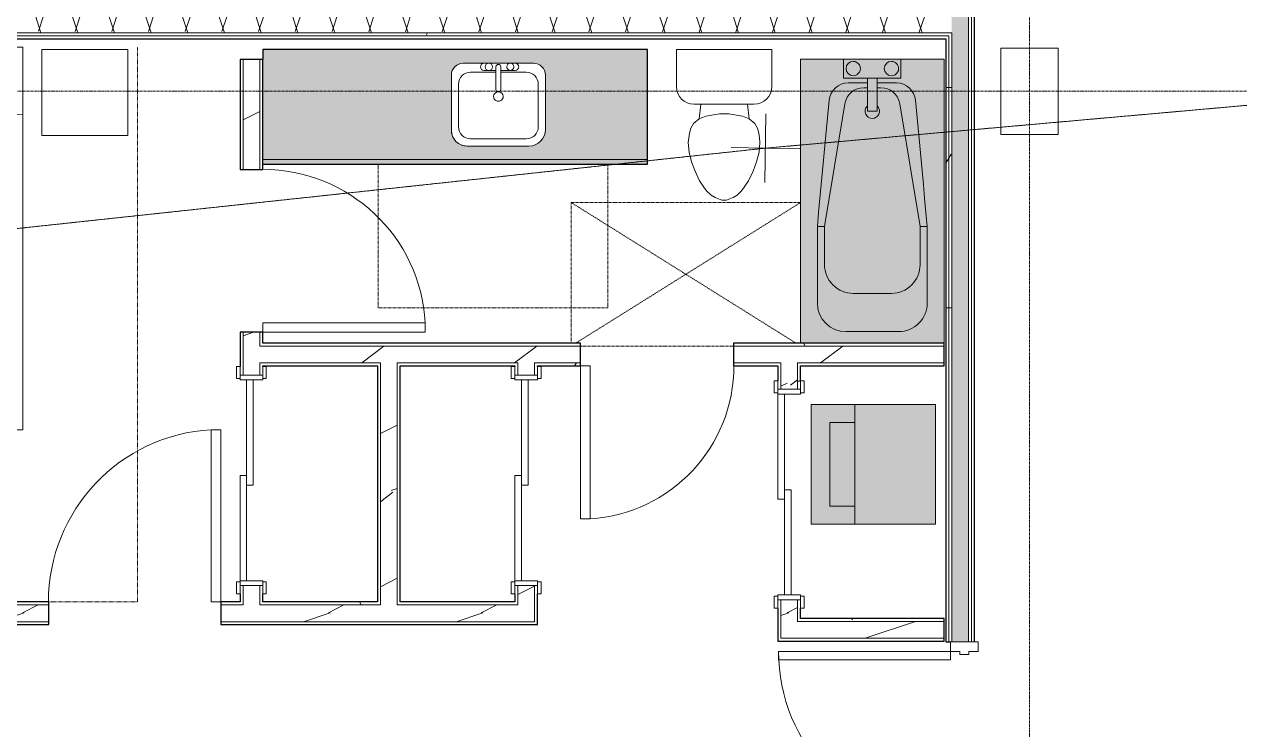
# Model space of a CAD drawing. Header units: inches. Extents: x -10205 to 13964, y -460 to 30702.
# Drawn here: x -3678.5 to -3424.2, y 11401.1 to 11548.6 of the extents above; entities that cross this region are included whole.
import ezdxf

# ---------------------------------------------------------------- set-up
doc = ezdxf.new("R2010")
doc.units = ezdxf.units.IN
doc.header["$MEASUREMENT"] = 0
for name, pattern in [('Dash 1_16_', [0.125, 0.0625, -0.0625]), ('Grid Line 1_2_', [0.875, 0.5, -0.125, 0.125, -0.125]), ('Hidden 1_8_', [0.1875, 0.125, -0.0625]), ('IMPORT-DASHED2', [0.375, 0.25, -0.125])]:
    doc.linetypes.add(name, pattern=pattern)
for name, color, linetype, lineweight in [('0-1', 7, 'Continuous', 5), ('0-4', 7, 'Continuous', 9), ('00base_6150001_dwg', 147, 'Continuous', 13), ('52', 147, 'Continuous', 13), ('A-DETL-HDLN-1', 7, 'Hidden 1_8_', 9), ('A-DOOR', 31, 'Continuous', 9), ('A-DOOR-3', 7, 'Continuous', 9), ('A-DOOR-4', 250, 'Continuous', 13), ('A-DOOR-6', 31, 'Continuous', 13), ('A-DOOR-FRAM', 31, 'Continuous', 13), ('A-DOOR-FRAM-2', 250, 'Continuous', 13), ('A-WALL', 113, 'Continuous', 9), ('A-WALL-5', 130, 'Continuous', 25), ('A-WALL-6', 7, 'Continuous', 9), ('A-WALL-PATT-3', 7, 'Continuous', 9), ('A-WALL-PATT-4', 8, 'Continuous', 9), ('A-WALL-PATT-5', 111, 'Continuous', 9), ('E_RDWY_Gravel', 1, 'IMPORT-DASHED2', 13), ('E_TOPO_DTM_Breaklines', 147, 'Continuous', 13), ('I-FURN-3', 7, 'Continuous', 9), ('I-FURN-HDLN-2', 254, 'Dash 1_16_', 9), ('I-WALL-2', 2, 'Continuous', 25), ('P-SANR-FIXT-1', 8, 'Continuous', 9), ('P-SANR-FIXT-5', 7, 'Continuous', 9), ('P-SANR-FIXT-6', 254, 'Continuous', 9), ('Q-CASE-2', 254, 'Continuous', 9), ('Q-CASE-5', 130, 'Continuous', 25), ('Q-CASE-6', 7, 'Continuous', 9), ('S-COLS', 52, 'Continuous', 9), ('S-GRID-1', 1, 'Grid Line 1_2_', 9)]:
    doc.layers.add(name, color=color, linetype=linetype, lineweight=lineweight)
pattern_1 = [(0, (0, 0), (61.44, 15.36), [2.534, -43.546, 2.534, -43.546, -245.76]), (0, (0, 0), (61.44, 15.36), [-92.16, 2.534, -89.626, 2.534, -43.546, -107.52]), (0, (0, 0), (61.44, 15.36), [-230.4, 2.534, -28.186, 2.534, -74.266]), (120, (23.04, 7.68), (-44.02215, 45.5286), [2.534, -43.546, 2.534, -43.546, -245.76]), (120, (23.04, 7.68), (-44.02215, 45.5286), [-92.16, 2.534, -89.626, 2.534, -43.546, -107.52]), (120, (23.04, 7.68), (-44.02215, 45.5286), [-230.4, 2.534, -28.186, 2.534, -74.266]), (240, (30.72, 38.4), (-17.41785, -60.8886), [2.534, -43.546, 2.534, -43.546, -245.76]), (240, (30.72, 38.4), (-17.41785, -60.8886), [-92.16, 2.534, -89.626, 2.534, -43.546, -107.52]), (240, (30.72, 38.4), (-17.41785, -60.8886), [-230.4, 2.534, -28.186, 2.534, -74.266])]
pattern_2 = [(216.87, (12.795, 31.987), (95.9612857, 63.9749714), [15.994, -143.942]), (206.565, (31.987, 22.391), (-31.986981, -31.986924), [35.763, -35.763]), (198.435, (31.987, 6.397), (-63.974746, -31.987128), [20.231, -80.922])]
pattern_3 = [(161.57, (0.96, 0.96), (-7.6802237, -0.0009796), [0, -54.643, 6.067, 0]), (18.43, (-0.96, 0.96), (-7.6802237, 0.0009796), [0, -54.643, 6.067, 0]), (108.43, (0.96, 0.96), (3.8382953, -19.2013653), [18.211, -42.499]), (71.57, (-0.96, 0.96), (3.8382953, 19.2013653), [18.211, -42.499])]

# ---------------------------------------------------------------- blocks, each defined once
blk = doc.blocks.new('Single-Flush - 32_ x 84_-1372862-SITE PLAN - CAD FILE')
at = {"layer": 'A-DOOR-3'}
blk.add_arc((16, 2.37), 32.07, 93.5759, 180, dxfattribs=at)
at = {"layer": 'A-DOOR-4'}
for p, q in [((14, 2.37), (14, 34.38)), ((16, 34.38), (14, 34.38)), ((16, 2.37), (16, 34.38)), ((16, 2.37), (14, 2.37))]:
    blk.add_line(p, q, dxfattribs=at)
blk = doc.blocks.new('Stacked Washer and Dryer - 26_x25_ - Private-1372850-SITE PLAN - CAD FILE')
at = {"layer": 'P-SANR-FIXT-1'}
blk.add_hatch(color=256, dxfattribs=at).paths.add_polyline_path([(0, -12.5), (26, -12.5), (26, 12.5), (0, 12.5)], flags=0)
at = {"layer": 'P-SANR-FIXT-5'}
for p, q in [((0, 12.5), (26, 12.5)), ((0, 12.5), (0, -12.5)), ((16.90625, -12.5), (16.90625, 12.5)), ((26, 12.5), (26, -12.5)), ((22.09375, 8.75), (16.90625, 8.75)), ((22.09375, -8.75), (22.09375, 8.75)), ((16.90625, -8.75), (22.09375, -8.75)), ((26, -12.5), (0, -12.5))]:
    blk.add_line(p, q, dxfattribs=at)
blk = doc.blocks.new('Bed-Standard - King 78_ x 80_-V46-SITE PLAN - CAD FILE')
at = {"layer": 'I-FURN-3'}
for p, q in [((49.69, 38.2), (-28.31, 38.2)), ((-28.31, 38.2), (-28.31, -41.8)), ((49.69, -41.8), (49.69, 38.2)), ((-25.31, 36.2), (-25.31, 24.2)), ((-25.31, 36.2), (46.69, 36.2)), ((46.69, 36.2), (46.69, 24.2)), ((49.69, 24.2), (-28.31, 17.63)), ((-25.31, 24.2), (46.69, 24.2)), ((-28.31, -41.8), (49.69, -41.8))]:
    blk.add_line(p, q, dxfattribs=at)
at = {"layer": 'I-FURN-HDLN-2'}
for p, q in [((-64.31, 38.2), (-64.31, -42.02)), ((73.69, -77.8), (73.69, 38.2)), ((-64.31, -46.79), (-64.31, -76.8)), ((55.13, -77.8), (73.69, -77.8))]:
    blk.add_line(p, q, dxfattribs=at)
blk = doc.blocks.new('Table-Night Stand - 18_ x 18_ x 24_-1352623-SITE PLAN - CAD FILE')
at = {"layer": 'I-FURN-3'}
for p, q in [((18.15, 18), (0.15, 18)), ((0.15, 18), (0.15, 0)), ((18.15, 0), (18.15, 18)), ((0.15, 0), (18.15, 0))]:
    blk.add_line(p, q, dxfattribs=at)
blk = doc.blocks.new('Single-Flush - 36_ x 84_-1372839-SITE PLAN - CAD FILE')
at = {"layer": 'A-DOOR-3'}
blk.add_arc((18, 2.37), 36.07, 93.1789, 180, dxfattribs=at)
at = {"layer": 'A-DOOR-4'}
for p, q in [((16, 2.37), (16, 38.39)), ((18, 38.39), (16, 38.39)), ((18, 2.37), (18, 38.39)), ((18, 2.37), (16, 2.37))]:
    blk.add_line(p, q, dxfattribs=at)
blk = doc.blocks.new('Single-Flush - 34_ x 84_-1372840-SITE PLAN - CAD FILE')
at = {"layer": 'A-DOOR-3'}
blk.add_arc((17, 2.37), 34.07, 93.3657, 180, dxfattribs=at)
at = {"layer": 'A-DOOR-4'}
for p, q in [((15, 2.37), (15, 36.38)), ((17, 36.38), (15, 36.38)), ((17, 2.37), (17, 36.38)), ((17, 2.37), (15, 2.37))]:
    blk.add_line(p, q, dxfattribs=at)
blk = doc.blocks.new('FOLDING_SLIDING CLOSET - 42_ x 80_-1372874-SITE PLAN - CAD FILE')
at = {"layer": 'A-DOOR-3'}
for p, q in [((-21.25, 3), (-23.75, 3)), ((-23.75, 3), (-23.75, 2.25)), ((-21.25, 2.25), (-21.25, 3)), ((23.75, 3), (21.25, 3)), ((21.25, 3), (21.25, 2.25)), ((23.75, 2.25), (23.75, 3)), ((-23.75, 2.25), (-21.25, 2.25)), ((21.25, 2.25), (23.75, 2.25)), ((-21.25, -2.5), (-23.75, -2.5)), ((-23.75, -2.5), (-23.75, -3.25)), ((-21.25, -3.25), (-21.25, -2.5)), ((23.75, -2.5), (21.25, -2.5)), ((21.25, -2.5), (21.25, -3.25)), ((23.75, -3.25), (23.75, -2.5)), ((-23.75, -3.25), (-21.25, -3.25)), ((21.25, -3.25), (23.75, -3.25))]:
    blk.add_line(p, q, dxfattribs=at)
at = {"layer": 'A-DOOR-4'}
for p, q in [((1, 2.25), (-21, 2.25)), ((-21, 2.25), (-21, 0.87)), ((-21, 0.87), (1, 0.87)), ((21, 0.87), (-1, 0.87)), ((-1, 0.87), (-1, -0.5)), ((1, 0.87), (1, 2.25)), ((21, -0.5), (21, 0.87)), ((-1, -0.5), (21, -0.5))]:
    blk.add_line(p, q, dxfattribs=at)
at = {"layer": 'A-DOOR-FRAM-2'}
for p, q in [((-21, 2.25), (-22, 2.25)), ((-22, 2.25), (-22, -2.5)), ((-21, -2.5), (-21, 2.25)), ((21, 2.25), (21, -2.5)), ((22, 2.25), (21, 2.25)), ((22, -2.5), (22, 2.25)), ((-22, -2.5), (-21, -2.5)), ((21, -2.5), (22, -2.5))]:
    blk.add_line(p, q, dxfattribs=at)
blk = doc.blocks.new('FOLDING_SLIDING CLOSET - 42_ x 80_-1372875-SITE PLAN - CAD FILE')
at = {"layer": 'A-DOOR-3'}
for p, q in [((-23.75, 3.25), (-21.25, 3.25)), ((-23.75, 2.5), (-23.75, 3.25)), ((-21.25, 3.25), (-21.25, 2.5)), ((21.25, 3.25), (23.75, 3.25)), ((21.25, 2.5), (21.25, 3.25)), ((23.75, 3.25), (23.75, 2.5)), ((-21.25, 2.5), (-23.75, 2.5)), ((23.75, 2.5), (21.25, 2.5)), ((-23.75, -2.25), (-21.25, -2.25)), ((-23.75, -3), (-23.75, -2.25)), ((-21.25, -2.25), (-21.25, -3)), ((21.25, -2.25), (23.75, -2.25)), ((21.25, -3), (21.25, -2.25)), ((23.75, -2.25), (23.75, -3)), ((-21.25, -3), (-23.75, -3)), ((23.75, -3), (21.25, -3))]:
    blk.add_line(p, q, dxfattribs=at)
at = {"layer": 'A-DOOR-4'}
for p, q in [((-1, 0.5), (21, 0.5)), ((-1, -0.88), (-1, 0.5)), ((21, 0.5), (21, -0.88)), ((-21, -0.88), (1, -0.88)), ((-21, -2.25), (-21, -0.88)), ((1, -2.25), (-21, -2.25)), ((21, -0.88), (-1, -0.88)), ((1, -0.88), (1, -2.25))]:
    blk.add_line(p, q, dxfattribs=at)
at = {"layer": 'A-DOOR-FRAM-2'}
for p, q in [((-22, 2.5), (-21, 2.5)), ((-22, -2.25), (-22, 2.5)), ((-21, 2.5), (-21, -2.25)), ((21, 2.5), (22, 2.5)), ((21, -2.25), (21, 2.5)), ((22, 2.5), (22, -2.25)), ((-21, -2.25), (-22, -2.25)), ((22, -2.25), (21, -2.25))]:
    blk.add_line(p, q, dxfattribs=at)
blk = doc.blocks.new('M_Sink Vanity-Square - 500 x 440mm-1372835-SITE PLAN - CAD FILE')
at = {"layer": 'P-SANR-FIXT-5'}
for p, q in [((-5.72, 10.23), (7.14, 10.23)), ((-5.72, 10.23), (7.14, 10.23)), ((-5.22, 8.73), (6.46, 8.73)), ((-9.22, -4.59), (-9.22, 6.73)), ((-9.22, -4.59), (-9.22, 6.73)), ((-7.72, -2.72), (-7.72, 6.23)), ((8.96, 6.23), (8.96, -2.72)), ((10.46, 6.91), (10.46, -4.59)), ((10.46, 6.91), (10.46, -4.59)), ((0.12, -6.33), (0.12, -1.59)), ((1.12, -6.33), (1.12, -1.59)), ((7.96, -7.09), (-6.72, -7.09)), ((7.96, -7.09), (-6.72, -7.09)), ((0.12, -5.22), (-5.22, -5.22)), ((-2.88, -5.59), (0.12, -5.59)), ((3.62, -7.09), (-2.88, -7.09)), ((6.46, -5.22), (1.12, -5.22)), ((1.12, -5.59), (3.62, -5.59))]:
    blk.add_line(p, q, dxfattribs=at)
for centre, radius, start, end in [((-5.72, 6.73), 3.5, 90, 180), ((-5.72, 6.73), 3.5, 90, 180), ((7.14, 6.91), 3.32, 0, 90), ((7.14, 6.91), 3.32, 360, 90), ((-5.22, 6.23), 2.5, 90, 180), ((6.46, 6.23), 2.5, 360, 90), ((0.62, -0.13), 1, 360, 180), ((0.62, -0.13), 1, 180, 0), ((0.62, -1.59), 0.5, 360, 180), ((-6.72, -4.59), 2.5, 180, 270), ((-6.72, -4.59), 2.5, 180, 270), ((-5.22, -2.72), 2.5, 180, 270), ((6.46, -2.72), 2.5, 270, 360), ((7.96, -4.59), 2.5, 270, 0), ((7.96, -4.59), 2.5, 270, 0), ((-2.88, -6.34), 0.75, 90, 270), ((-1.88, -6.34), 0.75, 360, 180), ((-1.88, -6.34), 0.75, 180, 0), ((0.62, -6.33), 0.5, 180, 0), ((2.62, -6.34), 0.75, 0, 180), ((2.62, -6.34), 0.75, 180, 0), ((3.62, -6.34), 0.75, 270, 90)]:
    blk.add_arc(centre, radius, start, end, dxfattribs=at)
blk = doc.blocks.new('Toilet-Domestic-3D - Toilet-Domestic-3D-V64-SITE PLAN - CAD FILE')
at = {"layer": 'P-SANR-FIXT-5'}
for p, q in [((-9.98, 19.48), (9.98, 19.48)), ((-9.98, 11.75), (-9.98, 19.48)), ((9.98, 19.48), (9.98, 11.75)), ((6.25, 8.02), (-6.25, 8.02)), ((-4.86, 8.02), (-5.21, 5)), ((4.86, 8.02), (5.21, 5)), ((-3.84, 5.5), (-5.21, 5)), ((-1, 6), (-3.84, 5.5)), ((1, 6), (-1, 6)), ((3.84, 5.5), (1, 6)), ((5.21, 5), (3.84, 5.5)), ((-6.97, 3), (-7.24, 2)), ((-6.4, 4), (-6.97, 3)), ((-5.21, 5), (-6.4, 4)), ((6.4, 4), (5.21, 5)), ((6.97, 3), (6.4, 4)), ((7.24, 2), (6.97, 3)), ((-7.41, 1), (-7.5, 0)), ((-7.24, 2), (-7.41, 1)), ((7.41, 1), (7.24, 2)), ((7.5, 0), (7.41, 1)), ((-7.5, 0), (-7.33, -1.99)), ((-7.33, -1.99), (-6.79, -4)), ((6.79, -4), (7.33, -1.99)), ((7.33, -1.99), (7.5, 0)), ((-6.79, -4), (-6.06, -6)), ((6.06, -6), (6.79, -4)), ((-6.06, -6), (-5.13, -8)), ((5.13, -8), (6.06, -6)), ((-5.13, -8), (-3.74, -10)), ((-3.74, -10), (-2.74, -11)), ((2.74, -11), (3.74, -10)), ((3.74, -10), (5.13, -8)), ((-2.74, -11), (-1.87, -11.5)), ((-1.87, -11.5), (-0.5, -12)), ((-0.5, -12), (0.5, -12)), ((0.5, -12), (1.87, -11.5)), ((1.87, -11.5), (2.74, -11))]:
    blk.add_line(p, q, dxfattribs=at)
for centre, start, end in [((-6.25, 11.75), 180, 270), ((6.25, 11.75), 270, 360)]:
    blk.add_arc(centre, 3.73, start, end, dxfattribs=at)
blk = doc.blocks.new('OD_CW_Base Cabinet - OD_CW_Base Cabinet-V65-SITE PLAN - CAD FILE')
at = {"layer": 'Q-CASE-2'}
h = blk.add_hatch(color=256, dxfattribs=at)
h.paths.add_polyline_path([(46.32, 1), (81.26, 1), (81.26, 24), (0.74, 24), (0.74, 1), (44.35, 1)], flags=0)
h.paths.add_polyline_path([(54.01, 3.8), (43.52, 3.8), (42.66, 3.92), (41.86, 4.25), (41.17, 4.77), (40.64, 5.46), (40.31, 6.26), (40.2, 7.12), (40.28, 19.27), (40.53, 19.88), (40.93, 20.39), (41.45, 20.79), (42.05, 21.04), (42.7, 21.13), (58.03, 21.04), (58.63, 20.79), (59.15, 20.39), (59.55, 19.88), (59.8, 19.27), (59.88, 18.63), (59.88, 7.3), (59.76, 6.4), (59.41, 5.55), (58.86, 4.83), (58.13, 4.27), (57.29, 3.92), (56.38, 3.8)], flags=0)
blk.add_hatch(color=256, dxfattribs=at).paths.add_polyline_path([(4.34, 0), (81.26, 0), (81.26, 1), (0.74, 1), (0.74, 0)], flags=0)
at = {"layer": 'Q-CASE-5'}
for p, q in [((81.26, 24), (0.74, 24)), ((0.74, 24), (0.74, 21.89)), ((81.26, 0), (81.26, 24)), ((0.74, 0), (81.26, 0))]:
    blk.add_line(p, q, dxfattribs=at)
at = {"layer": 'Q-CASE-6'}
for p, q in [((0.74, 21.89), (0.74, 24)), ((0.74, 24), (81.26, 24)), ((81.26, 24), (81.26, 1)), ((0.74, 1), (81.26, 1)), ((81.26, 1), (0.74, 1)), ((81.26, 0), (0.74, 0)), ((81.26, 1), (81.26, 0))]:
    blk.add_line(p, q, dxfattribs=at)
blk = doc.blocks.new('Bath Tub - Maestro - 60_x30_-V66-SITE PLAN - CAD FILE')
at = {"layer": 'P-SANR-FIXT-6'}
for points in [[(59.38, 1.38), (59.38, 30), (0, 30), (0, 21), (4, 21), (4, 16), (5, 16), (5.06, 20.74), (5.21, 21.33), (5.48, 21.94), (5.83, 22.49), (6.27, 22.97), (6.79, 23.38), (7.36, 23.69), (7.98, 23.91), (9.35, 24.09), (35.5, 26.5), (51, 26.5), (52.55, 26.3), (54, 25.7), (55.24, 24.74), (56.3, 23.25), (56.84, 21.73), (57, 20.5), (57, 9.5), (56.91, 8.46), (56.64, 7.45), (56.2, 6.5), (55.6, 5.64), (54.86, 4.9), (54, 4.3), (53.05, 3.86), (52.04, 3.59), (51, 3.5), (35, 3.5), (7.98, 6.09), (7.36, 6.31), (6.79, 6.62), (6.27, 7.03), (5.83, 7.51), (5.48, 8.06), (5.21, 8.67), (5.05, 9.3), (5, 9.96), (5, 14), (4, 13.96), (4, 9), (0, 9), (0, 0), (59.38, 0.09), (59.38, 1.07)], [(35, 25), (35, 26.5), (8.63, 24.03), (9.35, 20.74), (34.79, 24.97)], [(51, 26.5), (35, 26.5), (35, 25), (43, 25), (49.91, 26.3)], [(57, 20.5), (56.8, 22.05), (56.2, 23.5), (55.24, 24.74), (54, 25.7), (52.55, 26.3), (51, 26.5), (43, 25), (44.55, 24.8), (46, 24.2), (47.24, 23.24), (48.31, 21.73), (48.8, 20.5), (49, 19), (56.8, 20.46)], [(9.35, 20.74), (8.63, 24.03), (7.98, 23.91), (7.35, 23.69), (6.74, 23.34), (6.27, 22.97), (5.72, 22.32), (5.48, 21.94), (5.1, 20.9), (5.05, 20.7), (5.05, 19.87), (6, 16.8), (6.24, 18.17), (6.98, 19.41), (8.2, 20.34), (9.22, 20.7)], [(49, 11), (49, 19), (48.8, 20.55), (48.16, 22.05), (47.03, 23.4), (46, 24.2), (44.55, 24.8), (43, 25), (34.79, 24.97), (9.22, 20.7), (8.03, 20.28), (6.82, 19.17), (6.24, 18.17), (6, 16.8), (6, 16), (10.94, 16), (10.94, 14), (6, 14), (6, 13.2), (6.24, 11.83), (6.98, 10.59), (8.03, 9.72), (9.35, 9.26), (35.5, 5), (43, 5), (44.55, 5.2), (46.03, 5.83), (47.28, 6.81), (48.2, 8), (48.8, 9.5), (48.9, 10.25)], [(57, 20.5), (49, 19), (49, 11), (57, 9.5), (57, 19.75)], [(10.94, 16), (4, 16), (4, 14), (10.94, 14)], [(9.35, 9.26), (8.03, 9.72), (6.95, 10.62), (6.24, 11.83), (6, 13.2), (5, 9.96), (5.05, 9.3), (5.24, 8.6), (5.72, 7.68), (5.87, 7.47), (6.33, 6.98), (6.79, 6.62), (7.36, 6.31), (8, 6.08), (8.63, 5.97), (9.22, 8.67)], [(57, 9.5), (49, 11), (48.8, 9.45), (48.12, 7.9), (47.24, 6.76), (46, 5.8), (44.55, 5.2), (43.07, 4.99), (51, 3.5), (52.04, 3.59), (53.05, 3.86), (54, 4.3), (54.95, 5), (55.72, 5.83), (56.34, 6.81), (56.76, 7.9), (56.93, 8.66)], [(35, 4.91), (35, 5), (9.35, 9.26), (8.63, 5.97), (35, 3.5), (35, 4.87)], [(51, 3.5), (43, 5), (35, 5), (35, 3.5), (49, 3.5)]]:
    blk.add_hatch(color=256, dxfattribs=at).paths.add_polyline_path(points, flags=0)
h = blk.add_hatch(color=256, dxfattribs=at)
h.paths.add_polyline_path([(4, 17.55), (4, 21), (0, 21), (0, 9), (4, 9), (4, 17.5)], flags=0)
h.paths.add_polyline_path([(3.5, 19), (3.33, 18.33), (3.3, 18.25), (3.02, 17.91), (2.75, 17.7), (2.39, 17.55), (2, 17.5), (1.61, 17.55), (1.25, 17.7), (0.94, 17.94), (0.7, 18.25), (0.55, 18.61), (0.5, 19), (0.55, 19.39), (0.7, 19.75), (0.94, 20.06), (1.25, 20.3), (1.61, 20.45), (2.02, 20.5), (2.39, 20.45), (2.75, 20.3), (3.06, 20.06), (3.3, 19.75), (3.45, 19.39)], flags=0)
h.paths.add_polyline_path([(3.5, 11), (3.45, 10.61), (3.3, 10.25), (3.06, 9.94), (2.75, 9.7), (2.39, 9.55), (2, 9.5), (1.61, 9.55), (1.25, 9.7), (0.94, 9.94), (0.7, 10.25), (0.55, 10.61), (0.5, 11), (0.55, 11.39), (0.7, 11.75), (0.94, 12.06), (1.25, 12.3), (1.61, 12.45), (2.02, 12.5), (2.39, 12.45), (2.75, 12.3), (3.06, 12.06), (3.33, 11.67), (3.45, 11.39)], flags=0)
h = blk.add_hatch(color=256, dxfattribs=at)
h.paths.add_polyline_path([(3.5, 19), (3.45, 19.39), (3.3, 19.75), (3.06, 20.06), (2.75, 20.3), (2.38, 20.45), (2, 20.5), (1.61, 20.45), (1.25, 20.3), (0.94, 20.06), (0.7, 19.75), (0.55, 19.39), (0.5, 19), (0.55, 18.61), (0.7, 18.25), (0.94, 17.94), (1.25, 17.7), (1.61, 17.55), (2.02, 17.5), (2.39, 17.55), (3.02, 17.91), (3.06, 17.94), (3.33, 18.33), (3.45, 18.61)], flags=0)
h.paths.add_polyline_path([(3.5, 11), (3.33, 11.67), (3.3, 11.75), (3.06, 12.06), (2.75, 12.3), (2.39, 12.45), (2, 12.5), (1.61, 12.45), (1.25, 12.3), (0.94, 12.06), (0.7, 11.75), (0.55, 11.39), (0.5, 11), (0.55, 10.61), (0.7, 10.25), (0.94, 9.94), (1.25, 9.7), (1.61, 9.55), (2.02, 9.5), (2.39, 9.55), (2.75, 9.7), (3.06, 9.94), (3.3, 10.25), (3.45, 10.61)], flags=0)
h = blk.add_hatch(color=256, dxfattribs=at)
h.paths.add_polyline_path([(6, 16), (5.92, 17.06), (5, 20.04), (5.05, 16), (5.76, 16)], flags=0)
h.paths.add_polyline_path([(6, 14), (5, 14), (5.05, 10.13), (6, 13.2)], flags=0)
at = {"layer": 'P-SANR-FIXT-5'}
for p, q in [((59.38, 30), (0, 30)), ((0, 30), (0, 21)), ((35, 26.5), (51, 26.5)), ((35, 26.5), (35, 25)), ((35, 25), (9.35, 20.74)), ((43, 25), (35, 25)), ((4, 21), (0, 21)), ((0, 21), (0, 9)), ((4, 16), (4, 21)), ((57, 20.5), (57, 9.5)), ((5, 16), (5, 20.04)), ((49, 11), (49, 19)), ((4, 14), (4, 16)), ((4, 16), (10.94, 16)), ((6, 16.8), (6, 16)), ((10.94, 14), (10.94, 16)), ((4, 9), (4, 14)), ((10.94, 14), (4, 14)), ((5, 9.96), (5, 14)), ((6, 14), (6, 13.2)), ((0, 9), (0, 0)), ((0, 9), (4, 9)), ((9.35, 9.26), (35, 5)), ((35, 3.5), (35, 5)), ((35, 5), (43, 5)), ((51, 3.5), (35, 3.5)), ((0, 0), (59.38, 0))]:
    blk.add_line(p, q, dxfattribs=at)
at = {"layer": 'P-SANR-FIXT-5', "flags": 128}
for points in [[(8.63, 24.03), (11.56, 24.3), (14.49, 24.58), (17.42, 24.85), (20.35, 25.13), (23.28, 25.4), (26.21, 25.68), (29.14, 25.95), (32.07, 26.23), (35, 26.5)], [(35, 3.5), (32.07, 3.77), (29.14, 4.05), (26.21, 4.32), (23.28, 4.6), (20.35, 4.87), (17.42, 5.15), (14.49, 5.42), (11.56, 5.7), (8.63, 5.97)]]:
    blk.add_lwpolyline(points, dxfattribs=at)
at = {"layer": 'P-SANR-FIXT-5'}
for centre, radius, start, end in [((51, 20.5), 6, 360, 90), ((9, 20.04), 4, 95.3558, 180), ((43, 19), 6, 360, 90), ((2, 19), 1.5, 360, 180), ((10, 16.8), 4, 99.4223, 180), ((2, 19), 1.5, 180, 360), ((10.94, 15), 1.5, 360, 135), ((10, 13.2), 4, 180, 260.5777), ((10.94, 15), 1.5, 225, 360), ((2, 11), 1.5, 360, 180), ((2, 11), 1.5, 180, 360), ((43, 11), 6, 270, 0), ((9, 9.96), 4, 180, 264.6442), ((51, 9.5), 6, 270, 360)]:
    blk.add_arc(centre, radius, start, end, dxfattribs=at)
blk = doc.blocks.new('1750 Ox - Unit Layouts_rvt-1-SITE PLAN - CAD FILE')
at = {"layer": 'A-WALL-PATT-3'}
h = blk.add_hatch(dxfattribs=at)
h.set_pattern_fill('FP_2', color=256, style=0, pattern_type=2)
h.set_pattern_definition(pattern_1)
h.paths.add_polyline_path([(-3628.62, 11481.34), (-3562.12, 11481.34), (-3562.12, 11481.96), (-3628.62, 11481.96)], flags=0)
h.paths.add_polyline_path([(-3520.22, 11481.34), (-3486.1, 11481.34), (-3486.19, 11481.96), (-3530.12, 11481.96), (-3530.12, 11481.34), (-3521.16, 11481.34)], flags=0)
h = blk.add_hatch(dxfattribs=at)
h.set_pattern_fill('FP_2', color=256, style=0, pattern_type=2)
h.set_pattern_definition(pattern_1)
h.paths.add_polyline_path([(-3628.62, 11477.21), (-3603.99, 11477.21), (-3603.99, 11477.84), (-3628.62, 11477.84)], flags=0)
h.paths.add_polyline_path([(-3562.12, 11477.21), (-3562.12, 11477.84), (-3571.74, 11477.84), (-3571.74, 11477.21), (-3571.12, 11477.21)], flags=0)
h.paths.add_polyline_path([(-3600.49, 11477.21), (-3575.24, 11477.21), (-3575.24, 11477.84), (-3600.49, 11477.84), (-3600.49, 11477.34)], flags=0)
h.paths.add_polyline_path([(-3530.12, 11477.21), (-3520.22, 11477.21), (-3520.22, 11477.84), (-3530.12, 11477.84)], flags=0)
h.paths.add_polyline_path([(-3487.87, 11477.21), (-3486.1, 11477.21), (-3486.1, 11477.84), (-3516.72, 11477.84), (-3516.72, 11477.21), (-3489.6, 11477.21)], flags=0)
h = blk.add_hatch(dxfattribs=at)
h.set_pattern_fill('FP_2', color=256, style=0, pattern_type=2)
h.set_pattern_definition(pattern_1)
h.paths.add_polyline_path([(-3516.72, 11424.36), (-3516.1, 11424.36), (-3516.1, 11428.29), (-3516.72, 11428.29), (-3516.72, 11426.54)], flags=0)
h.paths.add_polyline_path([(-3516.72, 11472.29), (-3516.1, 11472.29), (-3516.1, 11477.21), (-3516.72, 11477.21), (-3516.72, 11474.04)], flags=0)
h = blk.add_hatch(dxfattribs=at)
h.set_pattern_fill('FP_2', color=256, style=0, pattern_type=2)
h.set_pattern_definition(pattern_1)
h.paths.add_polyline_path([(-3690.3, 11427.21), (-3673.37, 11427.21), (-3673.37, 11427.84), (-3792.72, 11427.84), (-3792.72, 11427.21), (-3728.87, 11427.21)], flags=0)
h.paths.add_polyline_path([(-3796.22, 11427.21), (-3796.22, 11427.84), (-3822.1, 11427.84), (-3822.1, 11427.21), (-3797.85, 11427.21)], flags=0)
h.paths.add_polyline_path([(-3633.37, 11427.21), (-3633.37, 11427.84), (-3637.37, 11427.84), (-3637.37, 11427.21)], flags=0)
h = blk.add_hatch(dxfattribs=at)
h.set_pattern_fill('FP_2', color=256, style=0, pattern_type=2)
h.set_pattern_definition(pattern_1)
h.paths.add_polyline_path([(-3629.24, 11427.21), (-3603.99, 11427.21), (-3603.99, 11427.84), (-3629.24, 11427.84)], flags=0)
h.paths.add_polyline_path([(-3590.51, 11427.21), (-3575.87, 11427.21), (-3575.87, 11427.84), (-3600.49, 11427.84), (-3600.49, 11427.21), (-3599.87, 11427.21)], flags=0)
h = blk.add_hatch(dxfattribs=at)
h.set_pattern_fill('FP_2', color=256, style=0, pattern_type=2)
h.set_pattern_definition(pattern_1)
h.paths.add_polyline_path([(-3637.37, 11423.09), (-3633.37, 11423.09), (-3633.37, 11423.71), (-3637.37, 11423.71), (-3637.37, 11423.15)], flags=0)
h.paths.add_polyline_path([(-3797.85, 11423.09), (-3673.37, 11423.09), (-3673.37, 11423.71), (-3822.1, 11423.71), (-3822.1, 11423.09)], flags=0)
h = blk.add_hatch(dxfattribs=at)
h.set_pattern_fill('FP_2', color=256, style=0, pattern_type=2)
h.set_pattern_definition(pattern_1)
h.paths.add_polyline_path([(-3494.37, 11423.74), (-3486.1, 11423.74), (-3486.1, 11424.36), (-3516.72, 11424.36), (-3516.72, 11423.74), (-3513.87, 11423.74)], flags=0)
at = {"layer": 'A-WALL-PATT-4'}
h = blk.add_hatch(dxfattribs=at)
h.set_pattern_fill('FP_4', color=256, style=0, pattern_type=2)
h.set_pattern_definition(pattern_2)
h.paths.add_polyline_path([(-3630.62, 11427.21), (-3629.24, 11427.21), (-3629.24, 11431.28), (-3632.74, 11431.28), (-3632.74, 11427.21), (-3631.99, 11427.21)], flags=0)
h.paths.add_polyline_path([(-3630.62, 11475.28), (-3629.24, 11475.28), (-3629.24, 11484.21), (-3632.74, 11484.21), (-3632.74, 11475.28), (-3631.99, 11475.28)], flags=0)
h.paths.add_polyline_path([(-3632.74, 11518.21), (-3629.24, 11518.21), (-3629.24, 11541.23), (-3632.74, 11541.23)], flags=0)
h = blk.add_hatch(dxfattribs=at)
h.set_pattern_fill('FP_4', color=256, style=0, pattern_type=2)
h.set_pattern_definition(pattern_2)
h.paths.add_polyline_path([(-3629.24, 11477.84), (-3562.12, 11477.84), (-3562.12, 11481.34), (-3629.24, 11481.33)], flags=0)
h.paths.add_polyline_path([(-3512.6, 11477.84), (-3486.1, 11477.84), (-3486.1, 11481.34), (-3530.12, 11481.34), (-3530.12, 11477.84), (-3513.87, 11477.84)], flags=0)
h = blk.add_hatch(dxfattribs=at)
h.set_pattern_fill('FP_4', color=256, style=0, pattern_type=2)
h.set_pattern_definition(pattern_2)
h.paths.add_polyline_path([(-3603.99, 11427.21), (-3600.49, 11427.21), (-3600.49, 11477.84), (-3603.99, 11477.84), (-3603.99, 11427.71)], flags=0)
h = blk.add_hatch(dxfattribs=at)
h.set_pattern_fill('FP_4', color=256, style=0, pattern_type=2)
h.set_pattern_definition(pattern_2)
h.paths.add_polyline_path([(-3571.74, 11423.71), (-3571.74, 11431.28), (-3575.24, 11431.28), (-3575.24, 11423.71)], flags=0)
h.paths.add_polyline_path([(-3571.74, 11475.28), (-3571.74, 11477.84), (-3575.24, 11477.84), (-3575.24, 11475.28), (-3573.12, 11475.28)], flags=0)
h = blk.add_hatch(dxfattribs=at)
h.set_pattern_fill('FP_4', color=256, style=0, pattern_type=2)
h.set_pattern_definition(pattern_2)
h.paths.add_polyline_path([(-3520.22, 11423.74), (-3516.72, 11423.74), (-3516.72, 11428.29), (-3520.22, 11428.29), (-3520.22, 11424.36)], flags=0)
h.paths.add_polyline_path([(-3520.22, 11472.29), (-3516.72, 11472.29), (-3516.72, 11477.84), (-3520.22, 11477.84), (-3520.22, 11477.21)], flags=0)
h = blk.add_hatch(dxfattribs=at)
h.set_pattern_fill('FP_4', color=256, style=0, pattern_type=2)
h.set_pattern_definition(pattern_2)
h.paths.add_polyline_path([(-3690.3, 11423.71), (-3673.37, 11423.71), (-3673.37, 11427.21), (-3822.1, 11427.21), (-3822.1, 11423.71), (-3728.87, 11423.71)], flags=0)
h.paths.add_polyline_path([(-3632.74, 11423.71), (-3632.74, 11427.21), (-3637.37, 11427.21), (-3637.37, 11423.71), (-3633.37, 11423.71)], flags=0)
h = blk.add_hatch(dxfattribs=at)
h.set_pattern_fill('FP_4', color=256, style=0, pattern_type=2)
h.set_pattern_definition(pattern_2)
h.paths.add_polyline_path([(-3632.74, 11423.71), (-3575.24, 11423.71), (-3575.24, 11427.21), (-3632.74, 11427.21), (-3632.74, 11427.13)], flags=0)
h = blk.add_hatch(dxfattribs=at)
h.set_pattern_fill('FP_4', color=256, style=0, pattern_type=2)
h.set_pattern_definition(pattern_2)
h.paths.add_polyline_path([(-3494.37, 11420.24), (-3486.1, 11420.24), (-3486.1, 11423.74), (-3520.22, 11423.74), (-3520.22, 11420.24), (-3513.87, 11420.24)], flags=0)
at = {"layer": 'A-DETL-HDLN-1'}
for p, q in [((-3604.44, 11489.34), (-3604.44, 11519.34)), ((-3556.44, 11519.34), (-3556.44, 11489.34)), ((-3564.1, 11511.34), (-3516.1, 11511.34)), ((-3564.1, 11481.96), (-3564.1, 11511.34)), ((-3564.1, 11511.34), (-3517.1, 11481.96)), ((-3516.1, 11511.34), (-3563.11, 11481.96)), ((-3556.44, 11489.34), (-3604.44, 11489.34)), ((-3530.12, 11481.34), (-3562.12, 11481.34))]:
    blk.add_line(p, q, dxfattribs=at)
at = {"layer": 'A-WALL-5'}
for p, q in [((-3628.62, 11541.23), (-3633.37, 11541.23)), ((-3633.37, 11541.23), (-3633.37, 11518.21)), ((-3628.62, 11518.21), (-3628.62, 11541.23)), ((-3633.37, 11518.21), (-3628.62, 11518.21)), ((-3628.62, 11484.21), (-3633.37, 11484.21)), ((-3633.37, 11484.21), (-3633.37, 11477.03)), ((-3628.62, 11481.96), (-3628.62, 11484.21)), ((-3562.12, 11481.96), (-3628.62, 11481.96)), ((-3562.12, 11477.21), (-3562.12, 11481.96)), ((-3486.1, 11481.96), (-3530.12, 11481.96)), ((-3530.12, 11481.96), (-3530.12, 11477.21)), ((-3486.1, 11477.21), (-3486.1, 11481.96)), ((-3628.62, 11477.21), (-3604.62, 11477.21)), ((-3628.62, 11477.03), (-3628.62, 11477.21)), ((-3604.62, 11477.21), (-3604.62, 11427.84)), ((-3599.87, 11477.21), (-3575.87, 11477.21)), ((-3599.87, 11427.84), (-3599.87, 11477.21)), ((-3575.87, 11477.21), (-3575.87, 11477.03)), ((-3571.12, 11477.03), (-3571.12, 11477.21)), ((-3571.12, 11477.21), (-3562.12, 11477.21)), ((-3530.12, 11477.21), (-3520.85, 11477.21)), ((-3520.85, 11477.21), (-3520.85, 11474.04)), ((-3516.1, 11477.21), (-3486.1, 11477.21)), ((-3516.1, 11474.04), (-3516.1, 11477.21)), ((-3633.37, 11429.53), (-3633.37, 11427.84)), ((-3628.62, 11427.84), (-3628.62, 11429.53)), ((-3575.87, 11429.53), (-3575.87, 11427.84)), ((-3571.12, 11423.09), (-3571.12, 11429.53)), ((-3673.37, 11427.84), (-3792.1, 11427.84)), ((-3673.37, 11423.09), (-3673.37, 11427.84)), ((-3633.37, 11427.84), (-3637.37, 11427.84)), ((-3637.37, 11427.84), (-3637.37, 11423.09)), ((-3604.62, 11427.84), (-3628.62, 11427.84)), ((-3575.87, 11427.84), (-3599.87, 11427.84)), ((-3520.85, 11426.54), (-3520.85, 11424.36)), ((-3516.1, 11424.36), (-3516.1, 11426.54)), ((-3520.85, 11424.36), (-3520.85, 11420.24)), ((-3486.1, 11424.36), (-3516.1, 11424.36)), ((-3486.1, 11419.61), (-3486.1, 11424.36)), ((-3822.1, 11423.09), (-3673.37, 11423.09)), ((-3637.37, 11423.09), (-3633.37, 11423.09)), ((-3633.37, 11423.09), (-3575.87, 11423.09)), ((-3575.87, 11423.09), (-3571.74, 11423.09)), ((-3571.74, 11423.09), (-3571.12, 11423.09)), ((-3520.85, 11420.24), (-3520.85, 11419.61)), ((-3520.85, 11419.61), (-3486.1, 11419.61))]:
    blk.add_line(p, q, dxfattribs=at)
at = {"layer": 'A-WALL-6'}
for p, q in [((-3632.74, 11541.23), (-3632.74, 11518.21)), ((-3629.24, 11541.23), (-3629.24, 11518.21)), ((-3632.74, 11484.21), (-3632.74, 11475.28)), ((-3629.24, 11484.21), (-3629.24, 11481.34)), ((-3629.24, 11481.34), (-3628.62, 11481.34)), ((-3628.62, 11481.34), (-3562.12, 11481.34)), ((-3530.12, 11481.34), (-3486.1, 11481.34)), ((-3629.24, 11477.84), (-3628.62, 11477.84)), ((-3629.24, 11477.84), (-3629.24, 11475.28)), ((-3628.62, 11477.84), (-3603.99, 11477.84)), ((-3603.99, 11477.21), (-3603.99, 11477.84)), ((-3603.99, 11477.21), (-3603.99, 11427.84)), ((-3600.49, 11477.84), (-3575.24, 11477.84)), ((-3600.49, 11477.21), (-3600.49, 11477.84)), ((-3600.49, 11477.21), (-3600.49, 11427.84)), ((-3575.24, 11477.21), (-3575.24, 11477.84)), ((-3575.24, 11475.28), (-3575.24, 11477.21)), ((-3571.74, 11477.21), (-3571.74, 11477.84)), ((-3571.74, 11477.84), (-3562.12, 11477.84)), ((-3571.74, 11475.28), (-3571.74, 11477.21)), ((-3530.12, 11477.84), (-3520.22, 11477.84)), ((-3520.22, 11477.21), (-3520.22, 11477.84)), ((-3520.22, 11472.29), (-3520.22, 11477.21)), ((-3516.72, 11477.84), (-3486.1, 11477.84)), ((-3516.72, 11477.21), (-3516.72, 11477.84)), ((-3516.72, 11472.29), (-3516.72, 11477.21)), ((-3632.74, 11431.28), (-3632.74, 11427.84)), ((-3629.24, 11431.28), (-3629.24, 11427.84)), ((-3575.24, 11427.21), (-3575.24, 11431.28)), ((-3571.74, 11423.71), (-3571.74, 11431.28)), ((-3520.22, 11424.36), (-3520.22, 11428.29)), ((-3516.72, 11424.36), (-3516.72, 11428.29)), ((-3673.37, 11427.21), (-3792.72, 11427.21)), ((-3633.37, 11427.21), (-3637.37, 11427.21)), ((-3633.37, 11427.21), (-3632.74, 11427.21)), ((-3632.74, 11427.21), (-3632.74, 11427.84)), ((-3629.24, 11427.21), (-3629.24, 11427.84)), ((-3603.99, 11427.21), (-3629.24, 11427.21)), ((-3603.99, 11427.84), (-3603.99, 11427.21)), ((-3600.49, 11427.84), (-3600.49, 11427.21)), ((-3575.87, 11427.21), (-3600.49, 11427.21)), ((-3575.24, 11427.21), (-3575.87, 11427.21)), ((-3673.37, 11423.71), (-3822.1, 11423.71)), ((-3633.37, 11423.71), (-3637.37, 11423.71)), ((-3633.37, 11423.71), (-3632.74, 11423.71)), ((-3575.87, 11423.71), (-3632.74, 11423.71)), ((-3575.24, 11423.71), (-3575.87, 11423.71)), ((-3571.74, 11423.71), (-3575.24, 11423.71)), ((-3520.22, 11423.74), (-3520.22, 11424.36)), ((-3520.22, 11420.24), (-3520.22, 11423.74)), ((-3516.72, 11423.74), (-3516.72, 11424.36)), ((-3516.72, 11423.74), (-3486.1, 11423.74)), ((-3520.22, 11420.24), (-3486.1, 11420.24))]:
    blk.add_line(p, q, dxfattribs=at)
at = {"layer": '0-4'}
for name, p in [('Bed-Standard - King 78_ x 80_-V46-SITE PLAN - CAD FILE', (-3728.5, 11505.63)), ('Table-Night Stand - 18_ x 18_ x 24_-1352623-SITE PLAN - CAD FILE', (-3674.96, 11525.34)), ('OD_CW_Base Cabinet - OD_CW_Base Cabinet-V65-SITE PLAN - CAD FILE', (-3629.36, 11519.34)), ('Toilet-Domestic-3D - Toilet-Domestic-3D-V64-SITE PLAN - CAD FILE', (-3532.1, 11523.86)), ('Single-Flush - 36_ x 84_-1372839-SITE PLAN - CAD FILE', (-3655.37, 11425.46))]:
    blk.add_blockref(name, p, dxfattribs=at)
for name, p, rotation in [('M_Sink Vanity-Square - 500 x 440mm-1372835-SITE PLAN - CAD FILE', (-3578.7, 11533.37), 180), ('Bath Tub - Maestro - 60_x30_-V66-SITE PLAN - CAD FILE', (-3516.1, 11541.34), 270.0000000000051), ('Single-Flush - 34_ x 84_-1372840-SITE PLAN - CAD FILE', (-3630.99, 11501.21), 269.9999999999995), ('FOLDING_SLIDING CLOSET - 42_ x 80_-1372874-SITE PLAN - CAD FILE', (-3631.12, 11453.28), 89.99999999999947), ('FOLDING_SLIDING CLOSET - 42_ x 80_-1372874-SITE PLAN - CAD FILE', (-3573.62, 11453.28), 90.00000000000017), ('Single-Flush - 32_ x 84_-1372862-SITE PLAN - CAD FILE', (-3546.12, 11479.59), 180), ('FOLDING_SLIDING CLOSET - 42_ x 80_-1372875-SITE PLAN - CAD FILE', (-3518.6, 11450.29), 270.0000000000002), ('Stacked Washer and Dryer - 26_x25_ - Private-1372850-SITE PLAN - CAD FILE', (-3487.87, 11456.59), 180)]:
    blk.add_blockref(name, p, dxfattribs=dict(at, rotation=rotation))
blk = doc.blocks.new('Concrete-Rectangular-Column - ONE-V2-SITE PLAN - CAD FILE')
at = {"layer": 'S-COLS'}
for p, q in [((-6, 9), (6, 9)), ((-6, -9), (-6, 9)), ((6, 9), (6, -9)), ((6, -9), (-6, -9))]:
    blk.add_line(p, q, dxfattribs=at)
blk = doc.blocks.new('HOLLOW METAL - UNIT DOOR-1759144-SITE PLAN - CAD FILE')
at = {"layer": 'A-DOOR'}
blk.add_arc((18, 2.25), 36, 90, 180, dxfattribs=at)
at = {"layer": 'A-DOOR-6'}
for p, q in [((18, 38.25), (16.25, 38.25)), ((16.25, 38.25), (16.25, 2.25)), ((18, 2.25), (18, 38.25)), ((16.25, 2.25), (18, 2.25))]:
    blk.add_line(p, q, dxfattribs=at)
at = {"layer": 'A-DOOR-FRAM'}
for p, q in [((-18, 2.25), (-20, 2.25)), ((-20, 2.25), (-20, -3.5)), ((-18, 0.3125), (-18, 2.25)), ((-17.375, 0.3125), (-18, 0.3125)), ((-17.375, -1.5625), (-17.375, 0.3125)), ((18, 0.3125), (17.375, 0.3125)), ((17.375, 0.3125), (17.375, -1.5625)), ((18, 2.25), (18, 0.3125)), ((20, 2.25), (18, 2.25)), ((20, -3.5), (20, 2.25)), ((-18, -3.5), (-18, -1.5625)), ((-18, -1.5625), (-17.375, -1.5625)), ((17.375, -1.5625), (18, -1.5625)), ((18, -1.5625), (18, -3.5)), ((-20, -3.5), (-18, -3.5)), ((18, -3.5), (20, -3.5))]:
    blk.add_line(p, q, dxfattribs=at)
blk = doc.blocks.new('00base_6150001_dwg-1748108-SITE PLAN - CAD FILE')
at = {"layer": '52'}
for p, q in [((4040117.89, 3369271.35), (4040117.89, 3369285.75)), ((4040110.69, 3369278.55), (4040125.09, 3369278.55))]:
    blk.add_line(p, q, dxfattribs=at)
at = {"layer": 'E_RDWY_Gravel', "flags": 128}
blk.add_lwpolyline([(4039990.89, 3369958.73), (4040046.07, 3369899.93), (4040080.92, 3369811.39), (4040085.92, 3369535.95), (4040117.89, 3369278.55), (4040147.03, 3369002.78), (4040184.18, 3368716.75), (4040224.43, 3368406.23), (4040249.84, 3368113.23), (4040243.62, 3367854.49), (4040311.22, 3367688.65), (4040336.66, 3367671.26)], dxfattribs=at)
at = {"layer": 'E_TOPO_DTM_Breaklines', "flags": 128}
blk.add_lwpolyline([(4039990.89, 3369958.73), (4040046.07, 3369899.93), (4040080.92, 3369811.39), (4040085.92, 3369535.95), (4040117.89, 3369278.55), (4040147.03, 3369002.78), (4040184.18, 3368716.75), (4040224.43, 3368406.23), (4040249.84, 3368113.23), (4040243.62, 3367854.49), (4040311.22, 3367688.65), (4040336.66, 3367671.26)], dxfattribs=at)

msp = doc.modelspace()

# ---------------------------------------------------------------- hatches: boundary and pattern name
at = {"layer": 'A-WALL-PATT-5'}
h = msp.add_hatch(dxfattribs=at)
h.set_pattern_fill('FP_5', color=256, style=0, pattern_type=2)
h.set_pattern_definition(pattern_3)
h.paths.add_polyline_path([(-3484.47, 10862.14), (-3480.97, 10862.14), (-3480.97, 11101.32), (-3484.47, 11101.32), (-3484.47, 10862.76)], flags=0)
h.paths.add_polyline_path([(-3482.79, 11141.32), (-3480.97, 11141.32), (-3480.97, 11379.49), (-3484.47, 11379.49), (-3484.47, 11141.32)], flags=0)
h.paths.add_polyline_path([(-3484.47, 11419.49), (-3480.97, 11419.49), (-3480.97, 11694.59), (-3484.47, 11694.59), (-3484.47, 11505.84)], flags=0)
h.paths.add_polyline_path([(-3480.97, 11734.59), (-3480.97, 11738.59), (-3484.47, 11738.59), (-3484.47, 11734.59), (-3482.79, 11734.59)], flags=0)
h = msp.add_hatch(dxfattribs=at)
h.set_pattern_fill('FP_2', color=256, style=0, pattern_type=2)
h.set_pattern_definition(pattern_1)
h.paths.add_polyline_path([(-3485.72, 10863.39), (-3485.1, 10863.39), (-3485.1, 10970.21), (-3485.72, 10970.21), (-3485.72, 10969.59)], flags=0)
h.paths.add_polyline_path([(-3485.1, 10974.96), (-3485.1, 11101.32), (-3485.72, 11101.32), (-3485.72, 10974.96)], flags=0)
h.paths.add_polyline_path([(-3485.72, 11141.32), (-3485.1, 11141.32), (-3485.1, 11258.21), (-3485.72, 11258.21), (-3485.72, 11238.04)], flags=0)
h.paths.add_polyline_path([(-3485.1, 11262.96), (-3485.1, 11379.49), (-3485.72, 11379.49), (-3485.72, 11262.96)], flags=0)
h.paths.add_polyline_path([(-3485.72, 11419.49), (-3485.1, 11419.49), (-3485.1, 11546.21), (-3485.72, 11546.21), (-3485.72, 11420.19)], flags=0)
h.paths.add_polyline_path([(-3485.1, 11550.96), (-3485.1, 11666.46), (-3485.72, 11666.46), (-3485.72, 11550.96)], flags=0)
h.paths.add_polyline_path([(-3485.1, 11669.96), (-3485.1, 11694.59), (-3485.72, 11694.59), (-3485.72, 11669.96), (-3485.21, 11669.96)], flags=0)
h.paths.add_polyline_path([(-3485.72, 11734.59), (-3485.1, 11734.59), (-3485.1, 11737.34), (-3485.72, 11737.34)], flags=0)
h = msp.add_hatch(dxfattribs=at)
h.set_pattern_fill('FP_2', color=256, style=0, pattern_type=2)
h.set_pattern_definition(pattern_1)
h.paths.add_polyline_path([(-3485.1, 10862.76), (-3484.47, 10862.76), (-3484.47, 10970.84), (-3485.1, 10970.84), (-3485.1, 10862.76)], flags=0)
h.paths.add_polyline_path([(-3485.1, 10974.34), (-3484.47, 10974.34), (-3484.47, 11101.32), (-3485.1, 11101.32), (-3485.1, 10974.96)], flags=0)
h.paths.add_polyline_path([(-3485.1, 11141.32), (-3484.47, 11141.32), (-3484.47, 11258.84), (-3485.1, 11258.84), (-3485.1, 11238.04)], flags=0)
h.paths.add_polyline_path([(-3484.47, 11262.34), (-3484.47, 11379.49), (-3485.1, 11379.49), (-3485.1, 11262.34)], flags=0)
h.paths.add_polyline_path([(-3485.1, 11419.49), (-3484.47, 11419.49), (-3484.47, 11546.84), (-3485.1, 11546.84), (-3485.1, 11419.87)], flags=0)
h.paths.add_polyline_path([(-3485.1, 11550.34), (-3484.47, 11550.34), (-3484.47, 11666.46), (-3485.1, 11666.46), (-3485.1, 11550.96)], flags=0)
h.paths.add_polyline_path([(-3484.47, 11669.96), (-3484.47, 11694.59), (-3485.1, 11694.59), (-3485.1, 11669.96), (-3484.58, 11669.96)], flags=0)
h.paths.add_polyline_path([(-3484.72, 11734.59), (-3484.47, 11734.59), (-3484.47, 11737.96), (-3485.1, 11737.96), (-3485.1, 11734.59)], flags=0)
h = msp.add_hatch(dxfattribs=at)
h.set_pattern_fill('FP_2', color=256, style=0, pattern_type=2)
h.set_pattern_definition(pattern_1)
h.paths.add_polyline_path([(-3480.35, 10858.64), (-3480.35, 11101.32), (-3480.97, 11101.32), (-3480.97, 10858.64)], flags=0)
h.paths.add_polyline_path([(-3480.91, 11141.32), (-3480.35, 11141.32), (-3480.35, 11379.49), (-3480.97, 11379.49), (-3480.97, 11141.32)], flags=0)
h.paths.add_polyline_path([(-3480.97, 11419.49), (-3480.35, 11419.49), (-3480.35, 11694.59), (-3480.97, 11694.59), (-3480.97, 11505.84)], flags=0)
h.paths.add_polyline_path([(-3480.91, 11734.59), (-3480.35, 11734.59), (-3480.35, 11737.96), (-3480.97, 11737.92), (-3480.97, 11734.59)], flags=0)
h = msp.add_hatch(dxfattribs=at)
h.set_pattern_fill('FP_2', color=256, style=0, pattern_type=2)
h.set_pattern_definition(pattern_1)
h.paths.add_polyline_path([(-3480.24, 10858.01), (-3479.72, 10858.01), (-3479.72, 11101.32), (-3480.35, 11101.32), (-3480.35, 10858.01)], flags=0)
h.paths.add_polyline_path([(-3479.72, 11141.32), (-3479.72, 11379.49), (-3480.35, 11379.49), (-3480.35, 11141.32)], flags=0)
h.paths.add_polyline_path([(-3479.72, 11419.49), (-3479.72, 11694.59), (-3480.35, 11694.59), (-3480.35, 11419.49)], flags=0)
h.paths.add_polyline_path([(-3479.72, 11734.59), (-3479.72, 11737.34), (-3480.35, 11737.29), (-3480.35, 11734.59)], flags=0)
h = msp.add_hatch(dxfattribs=at)
h.set_pattern_fill('FP_5', color=256, style=0, pattern_type=2)
h.set_pattern_definition(pattern_3)
h.paths.add_polyline_path([(-3495.2, 11546.84), (-3484.47, 11546.84), (-3484.47, 11550.34), (-3822.72, 11550.34), (-3822.72, 11546.84), (-3515.25, 11546.84)], flags=0)
h = msp.add_hatch(dxfattribs=at)
h.set_pattern_fill('FP_2', color=256, style=0, pattern_type=2)
h.set_pattern_definition(pattern_1)
h.paths.add_polyline_path([(-3822.72, 11546.21), (-3485.1, 11546.21), (-3485.1, 11546.84), (-3822.72, 11546.84)], flags=0)

# ---------------------------------------------------------------- linework, layer by layer
at = {"layer": 'A-WALL'}
for p, q in [((-3480.97, 11419.49), (-3480.97, 11694.59)), ((-3480.35, 11419.49), (-3480.35, 11694.59)), ((-3484.47, 11546.84), (-3822.72, 11546.84)), ((-3822.72, 11546.21), (-3485.1, 11546.21)), ((-3485.1, 11419.49), (-3485.1, 11546.21)), ((-3484.47, 11419.49), (-3484.47, 11546.84))]:
    msp.add_line(p, q, dxfattribs=at)
at = {"layer": 'I-WALL-2'}
for p, q in [((-3479.72, 11419.49), (-3479.72, 11694.59)), ((-3822.1, 11545.59), (-3485.72, 11545.59)), ((-3485.72, 11545.59), (-3485.72, 11419.49)), ((-3485.72, 11419.49), (-3484.72, 11419.49))]:
    msp.add_line(p, q, dxfattribs=at)
at = {"layer": 'S-GRID-1'}
for p, q in [((-3468.22, 9836.18), (-3468.22, 12413.74)), ((-464.45, 11534.59), (-4316.34, 11534.59))]:
    msp.add_line(p, q, dxfattribs=at)

# ---------------------------------------------------------------- block references
at = {"layer": '0-1'}
msp.add_blockref('1750 Ox - Unit Layouts_rvt-1-SITE PLAN - CAD FILE', (0, 0), dxfattribs=at)
at = {"layer": '00base_6150001_dwg', "rotation": 89.04760487178136}
msp.add_blockref('00base_6150001_dwg-1748108-SITE PLAN - CAD FILE', (3298136.14, -4084040.07), dxfattribs=at)
at = {"layer": 'A-DOOR', "rotation": 90.0000000000005}
msp.add_blockref('HOLLOW METAL - UNIT DOOR-1759144-SITE PLAN - CAD FILE', (-3482.47, 11399.49), dxfattribs=at)
at = {"layer": 'S-COLS'}
msp.add_blockref('Concrete-Rectangular-Column - ONE-V2-SITE PLAN - CAD FILE', (-3468.22, 11534.59), dxfattribs=at)

doc.saveas('drawing.dxf')
